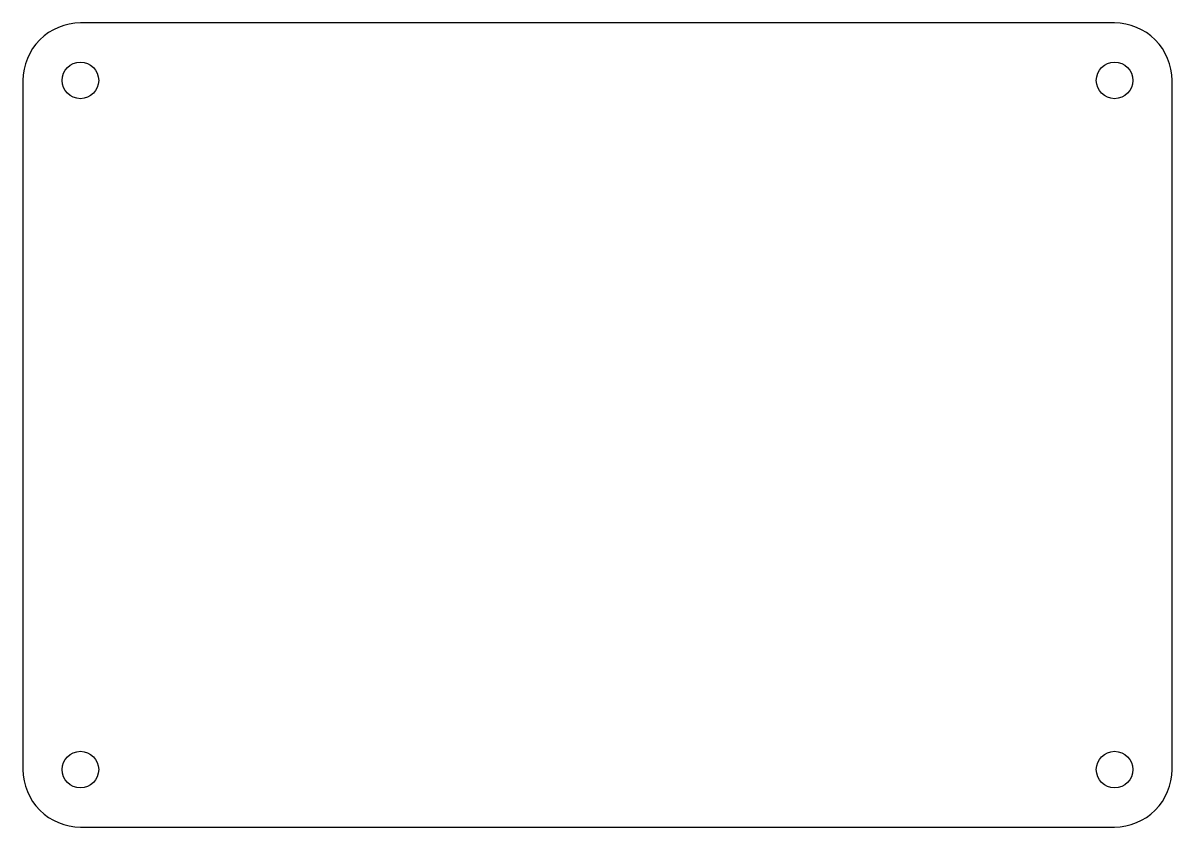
# Model space of a CAD drawing. Extents: x -1 to 4, y -3.75 to -0.25.
import ezdxf

# ---------------------------------------------------------------- set-up
doc = ezdxf.new("R2010")
doc.units = 0
doc.layers.get('0').update_dxf_attribs({"linetype": 'CONTINUOUS'})

msp = doc.modelspace()

# ---------------------------------------------------------------- linework, layer by layer
msp.add_lwpolyline([(-0.75, -0.25, 0.414214), (-1, -0.5), (-1, -3.5, 0.414214), (-0.75, -3.75), (3.75, -3.75, 0.414214), (4, -3.5), (4, -0.5, 0.414214), (3.75, -0.25)], format="xyb", close=True)
for centre in [(-0.75, -0.5), (3.75, -0.5), (-0.75, -3.5), (3.75, -3.5)]:
    msp.add_circle(centre, 0.0795)

doc.saveas('drawing.dxf')
